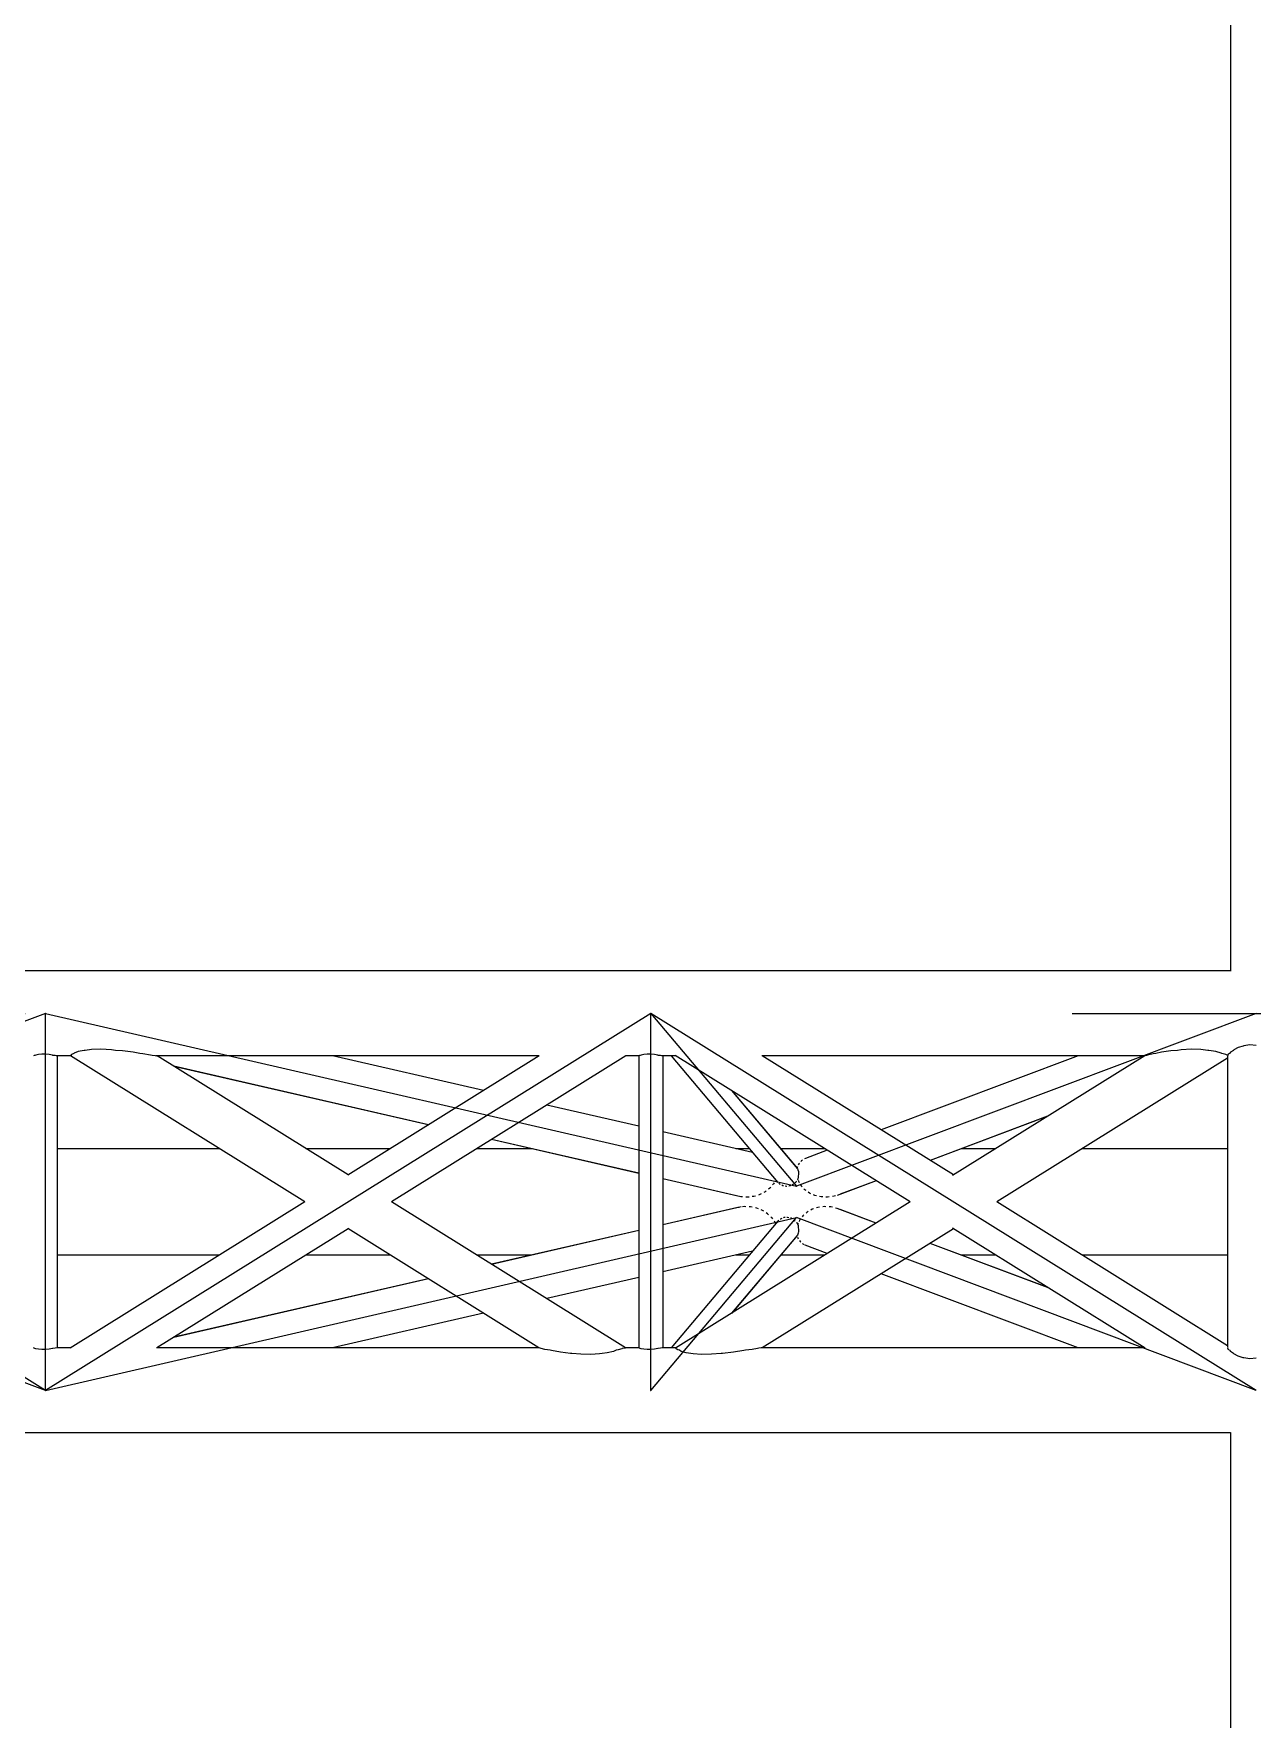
# Model space of a CAD drawing. Header units: millimetres. Extents: x 150209.93 to 150215.05, y 136675.65 to 136679.93.
# Drawn here: x 150210.8308 to 150210.9472, y 136677.7454 to 136677.9064 of the extents above; entities that cross this region are included whole.
import ezdxf

# ---------------------------------------------------------------- set-up
doc = ezdxf.new("R2010")
doc.units = ezdxf.units.MM
doc.header["$LTSCALE"] = 0.25
doc.linetypes.add('CENTER', pattern=[50.8, 31.75, -6.35, 6.35, -6.35])
doc.linetypes.add('XKITLINE00', pattern=[0])

# ---------------------------------------------------------------- blocks, each defined once
blk = doc.blocks.new('çatıı')
at = {"color": 8, "linetype": 'XKITLINE00'}
for p, q in [((10084.2, 12350.27), (10084.2, 10930.34)), ((10084.2, 10930.57), (9008.64, 10930.57)), ((10087.87, 10893.98), (10085.71, 10892.79)), ((10090.18, 10894.65), (10087.87, 10893.98)), ((10090.46, 10894.77), (10090.18, 10894.65)), ((10093.35, 10895.18), (10090.46, 10894.77)), ((10096.38, 10894.91), (10093.35, 10895.18)), ((9512.78, 10890.12), (9512.5, 10889.97)), ((9513.21, 10890.18), (9512.78, 10890.12)), ((9513.59, 10890.36), (9513.21, 10890.18)), ((9514.85, 10890.63), (9513.59, 10890.36)), ((9516.44, 10890.75), (9514.85, 10890.63)), ((9518.2, 10890.73), (9516.44, 10890.75)), ((9519.96, 10890.56), (9518.2, 10890.73)), ((9521.55, 10890.27), (9519.96, 10890.56)), ((9521.81, 10890.18), (9521.55, 10890.27)), ((9522.81, 10890.08), (9521.81, 10890.18)), ((9523.62, 10889.93), (9522.81, 10890.08)), ((9523.72, 10889.87), (9523.62, 10889.93)), ((9530.18, 10889.97), (9523.72, 10889.97)), ((9523.9, 10889.97), (9523.72, 10889.87)), ((9523.9, 10889.97), (9523.9, 10750.57)), ((9523.9, 10889.97), (9523.9, 10750.58)), ((9530.36, 10890.18), (9530.14, 10890.14)), ((9530.14, 10890.14), (9530.19, 10889.93)), ((9642.05, 10820.27), (9530.19, 10889.93)), ((9530.62, 10890.65), (9530.36, 10890.18)), ((9531.81, 10891.1), (9530.62, 10890.65)), ((9531.93, 10891.25), (9531.81, 10891.1)), ((9533.82, 10892.01), (9531.93, 10891.25)), ((9536.73, 10892.57), (9533.82, 10892.01)), ((9537.21, 10892.61), (9536.73, 10892.57)), ((9540.3, 10893.02), (9537.21, 10892.61)), ((9544.72, 10893.12), (9540.3, 10893.02)), ((9549.81, 10892.83), (9544.72, 10893.12)), ((9551.71, 10892.61), (9549.81, 10892.83)), ((9555.09, 10892.32), (9551.71, 10892.61)), ((9560.19, 10891.66), (9555.09, 10892.32)), ((9563.32, 10891.1), (9560.19, 10891.66)), ((9564.8, 10890.93), (9563.32, 10891.1)), ((9568.38, 10890.36), (9564.8, 10890.93)), ((9569.15, 10890.18), (9568.38, 10890.36)), ((9570.65, 10890.04), (9569.15, 10890.18)), ((9571.47, 10889.87), (9570.65, 10890.04)), ((9754, 10889.97), (9570.96, 10889.97)), ((9571.57, 10889.93), (9571.43, 10889.97)), ((9571.57, 10889.93), (9571.47, 10889.87)), ((9662.75, 10833.16), (9571.57, 10889.93)), ((9727.39, 10873.41), (9655.33, 10889.97)), ((9754.08, 10890.03), (9662.56, 10833.04)), ((9795.38, 10889.97), (9683.44, 10820.27)), ((9801.59, 10889.97), (9795.19, 10889.97)), ((9801.87, 10890.12), (9801.59, 10889.97)), ((9801.59, 10890.07), (9801.59, 10750.48)), ((9801.59, 10889.97), (9801.59, 10750.58)), ((9802.3, 10890.18), (9801.87, 10890.12)), ((9802.68, 10890.36), (9802.3, 10890.18)), ((9803.94, 10890.63), (9802.68, 10890.36)), ((9805.53, 10890.75), (9803.94, 10890.63)), ((9807.29, 10890.73), (9805.53, 10890.75)), ((9809.05, 10890.56), (9807.29, 10890.73)), ((9810.64, 10890.27), (9809.05, 10890.56)), ((9810.9, 10890.18), (9810.64, 10890.27)), ((9811.9, 10890.08), (9810.9, 10890.18)), ((9812.71, 10889.93), (9811.9, 10890.08)), ((9812.81, 10889.87), (9812.71, 10889.93)), ((9819.22, 10889.97), (9812.81, 10889.97)), ((9812.99, 10889.97), (9812.81, 10889.87)), ((9812.99, 10889.97), (9812.99, 10750.57)), ((9812.99, 10889.97), (9812.99, 10750.58)), ((9816.98, 10889.97), (9868.04, 10829.51)), ((9931.16, 10820.27), (9818.96, 10890.14)), ((10043.1, 10889.97), (9860.4, 10889.97)), ((9951.84, 10833.15), (9860.57, 10889.97)), ((10011.33, 10889.97), (9917.33, 10854.63)), ((10043.2, 10890.04), (9951.41, 10832.88)), ((10082.73, 10888.9), (9972.51, 10820.27)), ((10044.03, 10890.18), (10043.2, 10890.04)), ((10044.53, 10890.36), (10044.03, 10890.18)), ((10047.26, 10890.93), (10044.53, 10890.36)), ((10048.48, 10891.1), (10047.26, 10890.93)), ((10051.14, 10891.66), (10048.48, 10891.1)), ((10055.68, 10892.32), (10051.14, 10891.66)), ((10058.81, 10892.61), (10055.68, 10892.32)), ((10060.58, 10892.83), (10058.81, 10892.61)), ((10065.51, 10893.12), (10060.58, 10892.83)), ((10069.98, 10893.02), (10065.51, 10893.12)), ((10073.31, 10892.61), (10069.98, 10893.02)), ((10073.82, 10892.57), (10073.31, 10892.61)), ((10077.21, 10892.01), (10073.82, 10892.57)), ((10079.75, 10891.25), (10077.21, 10892.01)), ((10079.99, 10891.1), (10079.75, 10891.25)), ((10081.85, 10890.65), (10079.99, 10891.1)), ((10082.81, 10890.18), (10081.85, 10890.65)), ((10082.86, 10890.25), (10082.73, 10889.6)), ((10082.73, 10889.72), (10082.73, 10750.89)), ((10082.73, 10889.6), (10082.73, 10750.83)), ((10082.83, 10890.18), (10082.81, 10890.18)), ((10083.07, 10890.74), (10082.86, 10890.25)), ((10083.59, 10891.1), (10083.07, 10890.74)), ((10084.08, 10891.7), (10083.59, 10891.1)), ((10085.52, 10892.61), (10084.08, 10891.7)), ((10085.71, 10892.79), (10085.52, 10892.61)), ((9701.09, 10857.03), (9579.49, 10885)), ((9701.03, 10857), (9579.62, 10884.92)), ((9845.88, 10873.37), (9877.36, 10836.1)), ((9845.96, 10873.33), (9877.21, 10836.32)), ((9801.59, 10856.34), (9757.61, 10866.46)), ((9996.84, 10861.17), (9940.72, 10840.07)), ((9996.82, 10861.16), (9940.73, 10840.07)), ((9855.94, 10843.85), (9812.99, 10853.72)), ((9601.26, 10845.67), (9523.9, 10845.67)), ((9682.85, 10845.67), (9642.64, 10845.67)), ((9750.27, 10845.67), (9724.23, 10845.67)), ((9801.59, 10833.87), (9731.26, 10850.05)), ((9801.59, 10833.92), (9731.31, 10850.08)), ((9854.39, 10845.67), (9847.98, 10845.67)), ((9890.37, 10845.67), (9869.31, 10845.67)), ((9891.55, 10844.94), (9881.14, 10841.03)), ((9971.96, 10845.67), (9955.64, 10845.67)), ((10082.73, 10845.67), (10013.31, 10845.67)), ((9877.36, 10837.04), (9877.24, 10836.76)), ((9877.93, 10838.39), (9877.74, 10837.94)), ((9878.29, 10838.78), (9877.93, 10838.39)), ((9879.06, 10839.6), (9879.01, 10839.54)), ((9879.31, 10839.91), (9879.06, 10839.6)), ((9879.77, 10840.19), (9879.31, 10839.91)), ((9881.14, 10841.03), (9880.69, 10840.75)), ((9850.36, 10822.71), (9812.99, 10831.3)), ((9848.95, 10822.98), (9812.99, 10831.25)), ((9865.95, 10828.87), (9865.49, 10828.36)), ((9866.25, 10829.43), (9865.95, 10828.87)), ((9867.07, 10830.66), (9866.97, 10830.52)), ((9868.47, 10829.15), (9868.9, 10828.7)), ((9875.64, 10828.85), (9875.46, 10828.69)), ((9876.78, 10829.89), (9876.3, 10829.45)), ((9876.81, 10829.94), (9876.78, 10829.89)), ((9876.91, 10830.09), (9876.81, 10829.94)), ((9877.14, 10836.58), (9877.12, 10836.43)), ((9877.24, 10836.76), (9877.14, 10836.58)), ((9877.21, 10836.32), (9877.25, 10836.23)), ((9877.36, 10836.1), (9877.49, 10835.69)), ((9877.6, 10831.49), (9877.37, 10830.82)), ((9877.49, 10831.16), (9877.38, 10830.76)), ((9877.51, 10835.68), (9877.6, 10835.47)), ((9877.6, 10835.47), (9877.69, 10835.28)), ((9877.63, 10831.74), (9877.6, 10831.49)), ((9877.63, 10830.65), (9877.83, 10830.09)), ((9877.72, 10831.98), (9877.65, 10831.73)), ((9877.69, 10835.28), (9877.72, 10835.08)), ((9877.7, 10835.09), (9877.77, 10834.92)), ((9877.75, 10832.45), (9877.72, 10831.98)), ((9877.83, 10833.37), (9877.75, 10832.69)), ((9877.76, 10832.67), (9877.76, 10832.63)), ((9877.77, 10834.92), (9877.79, 10834.34)), ((9877.81, 10834.33), (9877.87, 10833.78)), ((9877.82, 10833.58), (9877.83, 10833.37)), ((9877.83, 10830.09), (9877.93, 10829.94)), ((9877.87, 10833.78), (9877.84, 10833.56)), ((9877.93, 10829.94), (9878.15, 10829.56)), ((9914.94, 10830.37), (9896.28, 10823.36)), ((9914.94, 10830.37), (9897.79, 10823.92)), ((9851.13, 10822.66), (9850.36, 10822.71)), ((9853.46, 10822.52), (9852.68, 10822.56)), ((9854.23, 10822.6), (9853.46, 10822.52)), ((9856.53, 10822.86), (9855.75, 10822.78)), ((9857.24, 10823.08), (9856.53, 10822.86)), ((9859.4, 10823.74), (9858.67, 10823.52)), ((9860.03, 10824.08), (9859.4, 10823.74)), ((9861.93, 10825.1), (9861.29, 10824.76)), ((9862.45, 10825.54), (9861.93, 10825.1)), ((9864.12, 10826.85), (9863.52, 10826.41)), ((9864.57, 10827.35), (9864.12, 10826.85)), ((9869.1, 10828.6), (9868.9, 10828.7)), ((9870.4, 10827.93), (9869.85, 10828.21)), ((9870.64, 10827.89), (9870.4, 10827.93)), ((9872.11, 10827.66), (9871.48, 10827.76)), ((9872.35, 10827.69), (9872.11, 10827.66)), ((9873.86, 10827.92), (9873.22, 10827.82)), ((9874.08, 10828.02), (9873.86, 10827.92)), ((9875.46, 10828.69), (9874.87, 10828.41)), ((9878.76, 10828.48), (9879.07, 10827.94)), ((9879.07, 10827.94), (9879.53, 10827.47)), ((9880.44, 10826.52), (9880.82, 10826.13)), ((9880.82, 10826.13), (9880.9, 10826.04)), ((9881.44, 10825.64), (9880.9, 10826.04)), ((9883.09, 10824.44), (9882.53, 10824.85)), ((9883.74, 10824.15), (9883.09, 10824.44)), ((9885.71, 10823.29), (9885.05, 10823.58)), ((9886.45, 10823.13), (9885.71, 10823.29)), ((9888.65, 10822.64), (9887.91, 10822.81)), ((9889.42, 10822.62), (9888.65, 10822.64)), ((9891.74, 10822.53), (9890.96, 10822.56)), ((9892.52, 10822.64), (9891.74, 10822.53)), ((9894.84, 10822.97), (9894.06, 10822.86)), ((9895.58, 10823.21), (9894.84, 10822.97)), ((9642.05, 10820.27), (9530.03, 10750.52)), ((9795.31, 10750.62), (9683.44, 10820.27)), ((9850.5, 10817.87), (9812.99, 10809.25)), ((9848.83, 10817.54), (9812.99, 10809.3)), ((9931.16, 10820.27), (9819.12, 10750.51)), ((9849.47, 10817.64), (9848.83, 10817.54)), ((9851.9, 10818), (9851.13, 10817.89)), ((9852.68, 10817.98), (9851.9, 10818)), ((9855, 10817.93), (9854.23, 10817.95)), ((9855.75, 10817.77), (9855, 10817.93)), ((9857.99, 10817.31), (9857.24, 10817.47)), ((9858.67, 10817.03), (9857.99, 10817.31)), ((9860.71, 10816.19), (9860.03, 10816.47)), ((9861.29, 10815.79), (9860.71, 10816.19)), ((9863.03, 10814.61), (9862.45, 10815.01)), ((9863.03, 10814.61), (9863.2, 10814.42)), ((9863.52, 10814.13), (9863.2, 10814.42)), ((9865.1, 10812.73), (9864.57, 10813.2)), ((9865.1, 10812.73), (9865.49, 10812.19)), ((9870.85, 10812.75), (9870.64, 10812.66)), ((9871.48, 10812.79), (9870.85, 10812.75)), ((9872.59, 10812.87), (9872.35, 10812.86)), ((9873.22, 10812.73), (9872.59, 10812.87)), ((9879.91, 10813.59), (9879.53, 10813.08)), ((9880.44, 10814.03), (9879.91, 10813.59)), ((9881.92, 10815.35), (9881.44, 10814.91)), ((9882.53, 10815.7), (9881.92, 10815.35)), ((9884.34, 10816.74), (9883.74, 10816.39)), ((9885.05, 10816.97), (9884.34, 10816.74)), ((9887.14, 10817.65), (9886.45, 10817.42)), ((9887.91, 10817.74), (9887.14, 10817.65)), ((9890.18, 10818.03), (9889.42, 10817.93)), ((9890.96, 10817.99), (9890.18, 10818.03)), ((9893.29, 10817.87), (9892.52, 10817.91)), ((9894.06, 10817.69), (9893.29, 10817.87)), ((9896.34, 10817.17), (9895.58, 10817.34)), ((9914.94, 10810.17), (9896.34, 10817.17)), ((9914.94, 10810.18), (9897.76, 10816.64)), ((10082.73, 10751.65), (9972.51, 10820.27)), ((9662.75, 10807.39), (9571.49, 10750.57)), ((9753.92, 10750.62), (9662.56, 10807.51)), ((9801.59, 10806.68), (9731.26, 10790.5)), ((9801.59, 10806.63), (9731.31, 10790.47)), ((9868.01, 10811), (9816.98, 10750.57)), ((9951.84, 10807.4), (9860.57, 10750.57)), ((9866.25, 10811.12), (9866.64, 10810.59)), ((9866.64, 10810.59), (9866.96, 10810.03)), ((9868.47, 10811.4), (9868.01, 10811)), ((9869.27, 10812.1), (9869.1, 10811.95)), ((9869.85, 10812.34), (9869.27, 10812.1)), ((9874.31, 10812.47), (9874.08, 10812.52)), ((9874.87, 10812.14), (9874.31, 10812.47)), ((9875.85, 10811.57), (9875.64, 10811.7)), ((9875.85, 10811.57), (9876.3, 10811.1)), ((9877.08, 10810.29), (9876.91, 10810.46)), ((9877.08, 10810.29), (9877.37, 10809.73)), ((9877.51, 10804.87), (9877.37, 10804.46)), ((9877.38, 10809.78), (9877.62, 10809.08)), ((9877.63, 10809.9), (9877.45, 10809.56)), ((9877.58, 10805.06), (9877.49, 10804.86)), ((9877.68, 10805.25), (9877.58, 10805.06)), ((9877.62, 10809.08), (9877.66, 10808.69)), ((9877.63, 10808.8), (9877.7, 10808.55)), ((9877.7, 10805.46), (9877.68, 10805.25)), ((9877.7, 10808.55), (9877.75, 10807.87)), ((9877.78, 10805.64), (9877.72, 10805.47)), ((9877.76, 10807.88), (9877.85, 10807.2)), ((9877.86, 10806.75), (9877.79, 10806.21)), ((9877.81, 10806.22), (9877.79, 10805.78)), ((9877.82, 10806.97), (9877.86, 10806.75)), ((9877.85, 10807.2), (9877.84, 10806.99)), ((9878.38, 10811.55), (9878.15, 10810.99)), ((9878.76, 10812.07), (9878.38, 10811.55)), ((10043.36, 10750.41), (9951.41, 10807.67)), ((9855.94, 10796.7), (9812.99, 10786.83)), ((9877.37, 10804.46), (9845.88, 10767.18)), ((9877.19, 10804.21), (9845.96, 10767.22)), ((9877.24, 10804.3), (9877.19, 10804.21)), ((9877.36, 10803.5), (9877.46, 10803.03)), ((9877.46, 10803.03), (9877.74, 10802.61)), ((9878.29, 10801.77), (9878.57, 10801.35)), ((9879.01, 10801.01), (9878.57, 10801.35)), ((9880.15, 10800.04), (9879.77, 10800.36)), ((9880.69, 10799.8), (9880.15, 10800.04)), ((9891.55, 10795.61), (9881.1, 10799.54)), ((9996.84, 10779.38), (9940.72, 10800.48)), ((9996.82, 10779.39), (9940.73, 10800.48)), ((9601.26, 10794.87), (9523.9, 10794.87)), ((9682.85, 10794.87), (9642.64, 10794.87)), ((9750.27, 10794.87), (9724.23, 10794.87)), ((9854.39, 10794.87), (9847.98, 10794.87)), ((9890.37, 10794.87), (9869.31, 10794.87)), ((9971.96, 10794.87), (9955.64, 10794.87)), ((10082.73, 10794.87), (10013.31, 10794.87)), ((9701.09, 10783.52), (9579.49, 10755.55)), ((9701.03, 10783.55), (9579.62, 10755.63)), ((9801.59, 10784.21), (9757.61, 10774.09)), ((10011.33, 10750.57), (9917.33, 10785.92)), ((9727.39, 10767.14), (9655.33, 10750.57)), ((9512.78, 10750.43), (9512.5, 10750.58)), ((9513.21, 10750.36), (9512.78, 10750.43)), ((9513.59, 10750.19), (9513.21, 10750.36)), ((9514.85, 10749.92), (9513.59, 10750.19)), ((9516.44, 10749.8), (9514.85, 10749.92)), ((9518.2, 10749.82), (9516.44, 10749.8)), ((9519.96, 10749.98), (9518.2, 10749.82)), ((9521.55, 10750.28), (9519.96, 10749.98)), ((9521.81, 10750.36), (9521.55, 10750.28)), ((9522.81, 10750.47), (9521.81, 10750.36)), ((9523.62, 10750.62), (9522.81, 10750.47)), ((9523.72, 10750.67), (9523.62, 10750.62)), ((9523.9, 10750.58), (9523.72, 10750.67)), ((9530.11, 10750.57), (9523.72, 10750.57)), ((9754.06, 10750.57), (9571.31, 10750.57)), ((9754.55, 10750.41), (9753.92, 10750.62)), ((9754.92, 10750.36), (9754.55, 10750.41)), ((9756.69, 10749.9), (9754.92, 10750.36)), ((9759.33, 10749.44), (9756.69, 10749.9)), ((9759.92, 10749.3), (9759.33, 10749.44)), ((9764.26, 10748.53), (9759.92, 10749.3)), ((9768.95, 10747.98), (9764.26, 10748.53)), ((9789.49, 10748.89), (9786.51, 10748.23)), ((9790.84, 10749.44), (9789.49, 10748.89)), ((9791.77, 10749.62), (9790.84, 10749.44)), ((9793.5, 10750.19), (9791.77, 10749.62)), ((9793.7, 10750.36), (9793.5, 10750.19)), ((9794.73, 10750.51), (9793.7, 10750.36)), ((9795.03, 10750.67), (9794.73, 10750.51)), ((9801.59, 10750.57), (9794.84, 10750.57)), ((9795.31, 10750.62), (9795.03, 10750.67)), ((9795.31, 10750.62), (9795.32, 10750.57)), ((9801.87, 10750.43), (9801.59, 10750.58)), ((9802.3, 10750.36), (9801.87, 10750.43)), ((9802.68, 10750.19), (9802.3, 10750.36)), ((9803.94, 10749.92), (9802.68, 10750.19)), ((9805.53, 10749.8), (9803.94, 10749.92)), ((9807.29, 10749.82), (9805.53, 10749.8)), ((9809.05, 10749.98), (9807.29, 10749.82)), ((9810.64, 10750.28), (9809.05, 10749.98)), ((9810.9, 10750.36), (9810.64, 10750.28)), ((9811.9, 10750.47), (9810.9, 10750.36)), ((9812.71, 10750.62), (9811.9, 10750.47)), ((9812.81, 10750.67), (9812.71, 10750.62)), ((9812.99, 10750.58), (9812.81, 10750.67)), ((9819.22, 10750.57), (9812.81, 10750.57)), ((9819.47, 10750.36), (9819.12, 10750.51)), ((9819.47, 10750.36), (9819.41, 10750.19)), ((9820.29, 10749.62), (9819.41, 10750.19)), ((9820.97, 10749.44), (9820.29, 10749.62)), ((9821.84, 10748.89), (9820.97, 10749.44)), ((9824.26, 10748.23), (9821.84, 10748.89)), ((9846.77, 10748.53), (9841.61, 10747.98)), ((9851.76, 10749.3), (9846.77, 10748.53)), ((9852.48, 10749.44), (9851.76, 10749.3)), ((9855.78, 10749.9), (9852.48, 10749.44)), ((9858.25, 10750.36), (9855.78, 10749.9)), ((9858.83, 10750.41), (9858.25, 10750.36)), ((9860.42, 10750.62), (9858.83, 10750.41)), ((10043.1, 10750.57), (9860.07, 10750.57)), ((9860.56, 10750.67), (9860.42, 10750.62)), ((9860.56, 10750.67), (9860.51, 10750.57)), ((10082.73, 10750.89), (10082.77, 10750.71)), ((10082.77, 10750.68), (10082.87, 10750.16)), ((10082.83, 10750.36), (10082.83, 10750.37)), ((10082.83, 10750.36), (10083.07, 10749.81)), ((10083.59, 10749.44), (10083.07, 10749.81)), ((10083.59, 10749.44), (10084.08, 10748.85)), ((10085.52, 10747.94), (10084.08, 10748.85)), ((9769.55, 10747.94), (9768.95, 10747.98)), ((9773.98, 10747.53), (9769.55, 10747.94)), ((9778.71, 10747.43), (9773.98, 10747.53)), ((9782.88, 10747.72), (9778.71, 10747.43)), ((9784.05, 10747.94), (9782.88, 10747.72)), ((9786.51, 10748.23), (9784.05, 10747.94)), ((9826.47, 10747.94), (9824.26, 10748.23)), ((9827.51, 10747.72), (9826.47, 10747.94)), ((9831.52, 10747.43), (9827.51, 10747.72)), ((9836.3, 10747.53), (9831.52, 10747.43)), ((9840.97, 10747.94), (9836.3, 10747.53)), ((9841.61, 10747.98), (9840.97, 10747.94)), ((10085.71, 10747.76), (10085.52, 10747.94)), ((10087.87, 10746.57), (10085.71, 10747.76)), ((10090.18, 10745.9), (10087.87, 10746.57)), ((10090.46, 10745.78), (10090.18, 10745.9)), ((10093.35, 10745.37), (10090.46, 10745.78)), ((10096.38, 10745.64), (10093.35, 10745.37)), ((10084.2, 10709.97), (9008.64, 10709.97)), ((10084.2, 10710.21), (10084.2, 9290.28))]:
    blk.add_line(p, q, dxfattribs=at)
at = {"color": 8, "linetype": 'CENTER'}
for p, q in [((9008.64, 10910.27), (10454.1, 10910.27)), ((9518.2, 10730.27), (9229.11, 10910.27)), ((9518.2, 10910.27), (9298.79, 10827.77)), ((9518.2, 10910.27), (9876.97, 10827.77)), ((9807.29, 10910.27), (9518.2, 10730.27)), ((9518.2, 10730.27), (9518.2, 10910.27)), ((9807.29, 10730.27), (9807.29, 10910.27)), ((9807.29, 10910.27), (9876.97, 10827.77)), ((10096.38, 10730.27), (9807.29, 10910.27)), ((10096.38, 10910.27), (9876.97, 10827.77)), ((9518.2, 10730.27), (9298.79, 10812.77)), ((9518.2, 10730.27), (9876.97, 10812.77)), ((9807.29, 10730.27), (9876.97, 10812.77)), ((10096.38, 10730.27), (9876.97, 10812.77))]:
    blk.add_line(p, q, dxfattribs=at)
at = {"color": 8, "linetype": 'XKITLINE00'}
for centre in [(9518.2, 10910.27), (9518.2, 10910.27), (9518.2, 10910.27), (9807.29, 10910.27), (9807.29, 10910.27), (9807.29, 10910.27), (9807.29, 10910.27), (9876.97, 10827.77), (9876.97, 10827.77), (9876.97, 10827.77), (9876.97, 10812.77), (9876.97, 10812.77), (9876.97, 10812.77), (9518.2, 10730.27), (9518.2, 10730.27), (9518.2, 10730.27), (9518.2, 10730.27), (9518.2, 10730.27), (9807.29, 10730.27), (9807.29, 10730.27)]:
    blk.add_circle(centre, 0.05, dxfattribs=at)

msp = doc.modelspace()

# ---------------------------------------------------------------- block references
at = {"xscale": 0.0002000170049888334, "yscale": 0.0002000170049888334, "zscale": 0.0002000170049888334}
msp.add_blockref('çatıı', (150208.92807, 136675.63059), dxfattribs=at)

doc.saveas('drawing.dxf')
